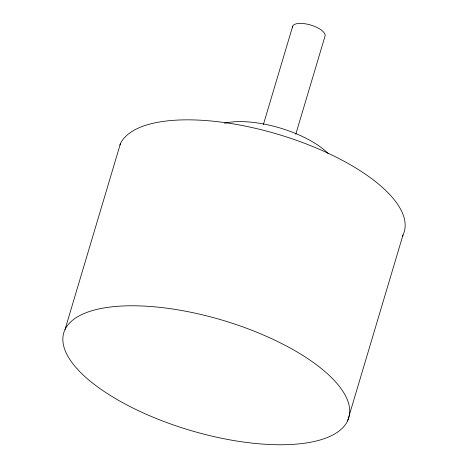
<?xml version="1.0" encoding="UTF-8"?>
<svg xmlns="http://www.w3.org/2000/svg" width="468" height="468" viewBox="0 0 468 468"><rect width="100%" height="100%" fill="white"/><g stroke="black" fill="none" stroke-linecap="round" stroke-linejoin="round"><path stroke-width="0.7" d="M64.999 329.595L120.428 143.664M263.373 124.593L292.734 26.097M295.764 134.298L324.921 36.498A16.942 6.534 16.6 0 0 309.529 24.705A16.942 6.534 16.6 0 0 292.553 27.817M347.572 420.937A148.707 57.388 16.6 0 0 157.137 307.072A148.707 57.388 16.6 0 0 114.151 397.794A148.707 57.388 16.6 0 0 347.572 420.937L403.001 235.006M119.855 144.975A148.707 57.388 16.6 0 1 286.381 136.908A148.707 57.388 16.6 0 1 402.404 236.182M224.476 123.259A65.356 25.219 16.6 0 1 328.214 153.562"/></g></svg>
